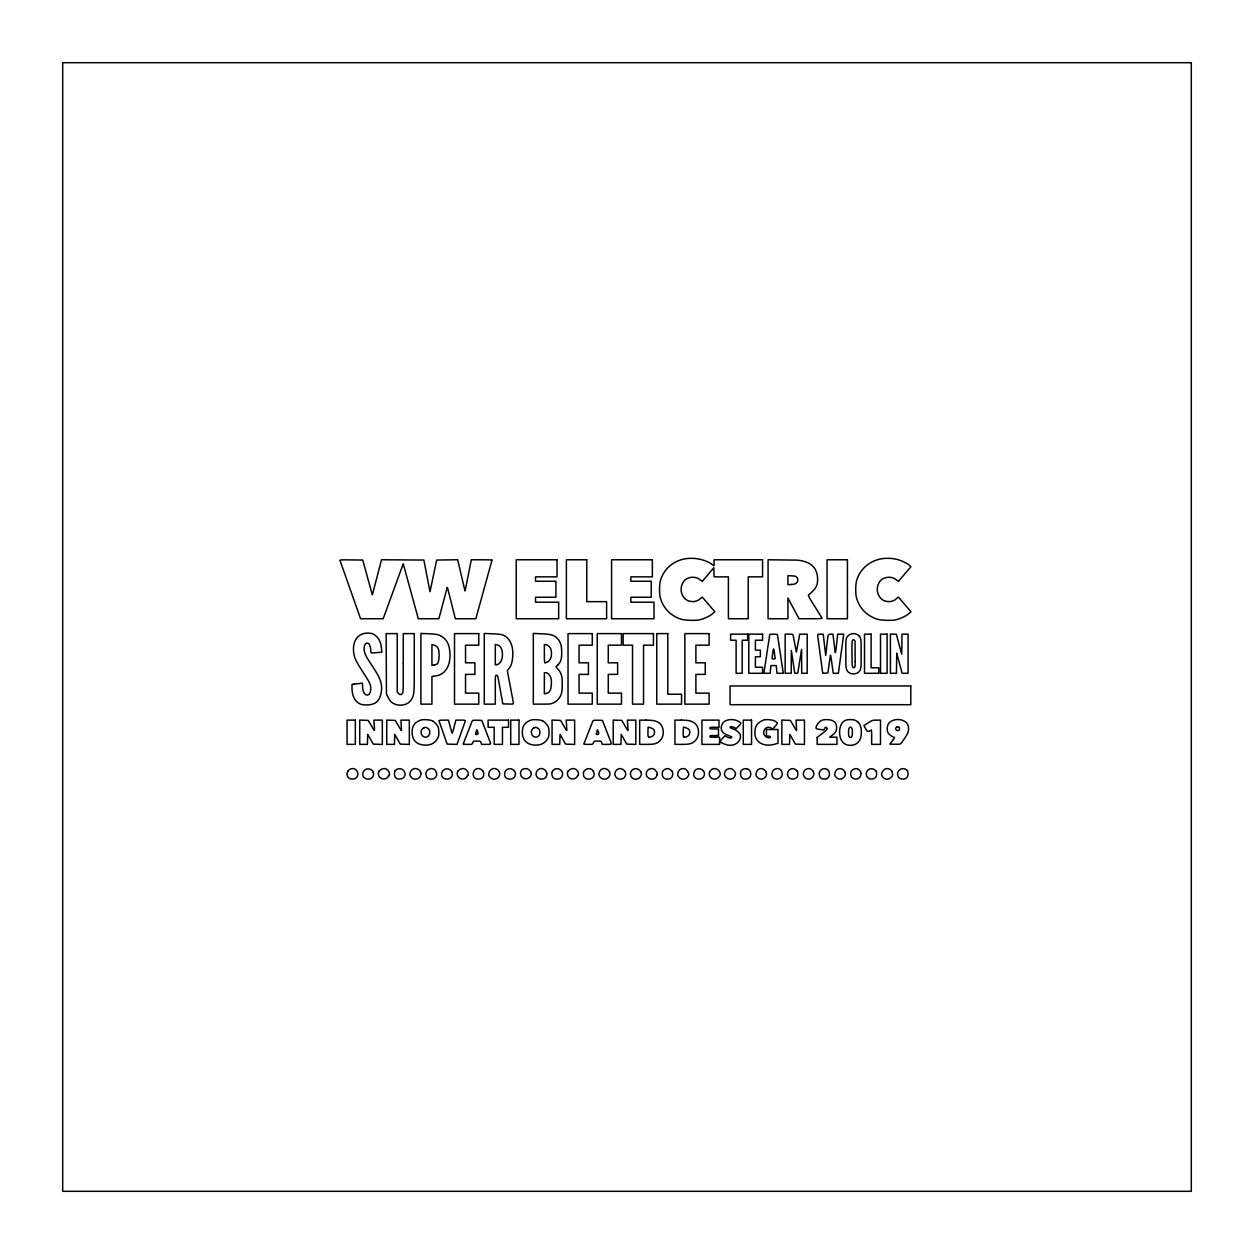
<?xml version="1.0" encoding="UTF-8"?>
<svg xmlns="http://www.w3.org/2000/svg" width="1254" height="1254" viewBox="0 0 1254 1254"><rect width="100%" height="100%" fill="white"/><g stroke="black" fill="none" stroke-linecap="round" stroke-linejoin="round"><path stroke-width="1.5" d="M731.709 737.195L731.505 737.665A1.991 1.991 0 0 1 730.392 737.995A4.953 4.953 0 0 1 728.982 737.76A10.878 10.878 0 0 1 727.367 737.086L724.906 735.816L722.508 738.355A31.836 31.836 0 0 0 721.599 739.39A21.365 21.365 0 0 0 720.235 741.161L720.595 742.274A45.019 45.019 0 0 0 723.213 743.528A31.742 31.742 0 0 0 726.082 744.625A13.59 13.59 0 0 0 728.511 745.189A12.117 12.117 0 0 0 733.276 744.892A10.612 10.612 0 0 0 737.368 742.744A8.872 8.872 0 0 0 739.876 739.28A7.195 7.195 0 0 0 740.283 735.267A4.42 4.42 0 0 0 739.515 733.48A10.878 10.878 0 0 0 737.854 731.678A13.543 13.543 0 0 0 735.612 730.079A14.734 14.734 0 0 0 733.041 728.935A15.001 15.001 0 0 1 732.007 728.543A9.593 9.593 0 0 1 730.408 727.696L730.173 727.398M491.976 560.256L475.83 618.739L455.327 618.739L447.615 588.016A2.555 2.555 0 0 0 447.412 587.483M475.595 733.998L475.674 733.574A10.831 10.831 0 0 0 475.893 732.947L476.144 732.085A26.71 26.71 0 0 0 476.379 731.239L476.755 729.781L477.461 731.427A21.146 21.146 0 0 1 478.056 733.026L477.743 734.295A2.916 2.916 0 0 1 476.771 734.452A6.035 6.035 0 0 1 476.081 734.421L475.721 734.264M596.277 733.998L596.355 733.574A10.831 10.831 0 0 0 596.575 732.947L596.841 732.085A26.71 26.71 0 0 0 597.061 731.239L597.437 729.781L598.142 731.427A21.146 21.146 0 0 1 598.754 733.026L598.424 734.295A2.916 2.916 0 0 1 597.453 734.452A6.035 6.035 0 0 1 596.763 734.421L596.402 734.264M769.69 634.9L763.89 673.288L770.16 673.288L770.944 665.576L776.226 665.576L777.01 673.288L783.295 673.288L777.48 634.9M797.905 672.552L801.572 649.321L801.698 673.288L807.2 673.288L807.2 634.163L799.723 634.163L796.384 652.08L793.233 635.809A9.139 9.139 0 0 0 793.077 635.135L792.794 634.681A1.599 1.599 0 0 0 792.12 634.352A5.627 5.627 0 0 0 791.039 634.195A58.624 58.624 0 0 0 788.985 634.163L785.161 634.163L785.161 673.288L791.227 673.288L791.337 650.418L794.77 673.288L796.306 673.288A5.815 5.815 0 0 0 796.886 673.257A3.292 3.292 0 0 0 797.387 673.163M465.14 590.712L471.316 559.77L485.611 559.801A145.198 145.198 0 0 1 488.95 559.88L491.834 559.989M447.192 587.499L438.853 618.739L418.319 618.739L403.318 564.081M465.406 720.815L456.989 744.39L447.176 744.108L439.182 721.332A1.693 1.693 0 0 1 439.088 720.815M403.114 564.112L383.175 618.739L360.556 618.724L340.006 560.444M372.438 594.615L381.498 559.754L423.852 560.052L430.012 591.7L436.674 560.052L457.679 559.739L464.952 590.775M452.333 732.947L453.055 730.831A101.104 101.104 0 0 0 453.65 728.731L455.86 720.125L460.751 720.125A93.188 93.188 0 0 1 463.165 720.157A11.333 11.333 0 0 1 464.529 720.282A2.869 2.869 0 0 1 465.265 720.486M702.506 581.135L713.792 567.78L714.122 576.856L728.402 576.856L728.402 618.739L748.23 618.739L748.23 576.856L762.557 576.856L762.557 559.77L714.075 559.77L714.075 565.758L711.316 563.908A25.801 25.801 0 0 0 708.526 562.262A32.902 32.902 0 0 0 705.359 560.883A37.118 37.118 0 0 0 701.879 559.754A46.633 46.633 0 0 0 698.086 558.908A37.808 37.808 0 0 0 685.53 558.751A32.259 32.259 0 0 0 674.182 562.795A29.877 29.877 0 0 0 660.341 581.01A21.005 21.005 0 0 0 659.745 584.63A61.415 61.415 0 0 0 659.729 594.239A19.531 19.531 0 0 0 660.325 597.766A31.146 31.146 0 0 0 663.115 604.726A29.814 29.814 0 0 0 673.163 615.479A32.714 32.714 0 0 0 679.997 618.818A21.114 21.114 0 0 0 684.245 619.821A63.938 63.938 0 0 0 695.876 620.275A23.23 23.23 0 0 0 700.343 619.601A32.134 32.134 0 0 0 703.729 618.551A39.313 39.313 0 0 0 707.146 617.078A36.225 36.225 0 0 0 710.266 615.385A18.355 18.355 0 0 0 712.664 613.614L714.827 611.764L702.538 597.39M871.264 730.157L869.32 731.129A3.746 3.746 0 0 1 868.207 731.474L867.486 731.317A3.511 3.511 0 0 1 866.624 730.361A97.969 97.969 0 0 1 865.056 727.712L863.896 725.643L868.191 722.884A87.874 87.874 0 0 1 870.934 721.207A7.947 7.947 0 0 1 872.455 720.517A6.113 6.113 0 0 1 873.991 720.219A38.216 38.216 0 0 1 876.499 720.125L880.496 720.125L880.496 744.374L871.671 744.374L871.671 737.164A127.845 127.845 0 0 0 871.64 734.421A61.101 61.101 0 0 0 871.561 732.132L871.436 730.251M898.616 581.166L910.843 566.761L909.589 565.444A7.916 7.916 0 0 0 907.771 564.002A53.295 53.295 0 0 0 900.638 560.569A28.356 28.356 0 0 0 897.3 559.488A38.811 38.811 0 0 0 883.945 558.453A33.278 33.278 0 0 0 871.608 562.153A30.582 30.582 0 0 0 862.047 570.053A29.312 29.312 0 0 0 856.545 581.01A21.005 21.005 0 0 0 855.933 584.63A61.415 61.415 0 0 0 855.902 594.239A19.531 19.531 0 0 0 856.513 597.766A31.146 31.146 0 0 0 859.288 604.726A29.814 29.814 0 0 0 869.351 615.479A32.714 32.714 0 0 0 876.17 618.818A21.114 21.114 0 0 0 880.433 619.821A63.938 63.938 0 0 0 892.064 620.275A23.23 23.23 0 0 0 896.532 619.601A32.134 32.134 0 0 0 899.902 618.551A39.313 39.313 0 0 0 903.335 617.078A36.225 36.225 0 0 0 906.438 615.385A18.355 18.355 0 0 0 908.852 613.614L911 611.764L898.648 597.359M544.91 662.817L545.239 662.77A18.465 18.465 0 0 0 547.402 662.018A4.953 4.953 0 0 0 549.566 660.262A10.173 10.173 0 0 0 550.992 657.221A13.339 13.339 0 0 0 551.494 653.428A15.503 15.503 0 0 0 550.929 649.494A5.941 5.941 0 0 0 550.145 647.769A9.013 9.013 0 0 0 548.766 646.171A8.135 8.135 0 0 0 547.167 645.011A3.104 3.104 0 0 0 545.678 644.634L544.346 644.634L544.377 657.66A62.418 62.418 0 0 0 544.487 660.482A78.438 78.438 0 0 0 544.644 662.582M714.623 737.211L719.577 737.211L719.577 744.374L701.942 744.374L701.942 720.125L719.028 720.125L719.028 727.289L714.341 727.289A96.025 96.025 0 0 0 711.88 727.32A8.762 8.762 0 0 0 710.579 727.461A2.053 2.053 0 0 0 709.905 727.712L709.889 728.527A1.865 1.865 0 0 0 710.532 728.778A7.837 7.837 0 0 0 711.755 728.919A82.576 82.576 0 0 0 714.075 728.95L718.479 728.95L718.479 735.565L714.075 735.565A82.576 82.576 0 0 0 711.755 735.596A7.837 7.837 0 0 0 710.532 735.722A1.865 1.865 0 0 0 709.889 735.973L709.905 736.803A2.257 2.257 0 0 0 710.626 737.054A9.718 9.718 0 0 0 711.99 737.18A110.54 110.54 0 0 0 714.623 737.211M684.167 737.211L683.383 736.411A6.787 6.787 0 0 1 683.242 735.173L683.211 732.258A60.835 60.835 0 0 1 683.242 730.361A39.736 39.736 0 0 1 683.461 727.445M648.898 737.211L648.114 736.411A6.787 6.787 0 0 1 647.973 735.173L647.942 732.258A60.835 60.835 0 0 1 647.973 730.361A39.736 39.736 0 0 1 648.193 727.445M796.274 730.424L790.365 720.407L781.853 720.078L781.853 744.374L789.518 744.374L789.848 734.358L795.397 744.108L804.441 744.421L804.441 720.125L796.039 720.125L796.651 730.189M627.705 730.439L621.733 720.407L613.222 720.078L613.222 744.374L620.902 744.374L621.216 734.358L626.765 744.108L635.809 744.421L635.809 720.125L627.408 720.125L628.019 730.189M566.479 730.424L560.569 720.407L552.058 720.078L552.058 744.374L559.723 744.374L560.052 734.358L565.585 744.108L574.645 744.421L574.645 720.125L566.244 720.125L566.855 730.189M401.217 730.439L395.245 720.407L386.734 720.078L386.734 744.374L394.399 744.374L394.728 734.358L400.277 744.108L409.321 744.421L409.321 720.125L400.919 720.125L401.531 730.189M374.162 730.424L368.237 720.407L359.726 720.078L359.726 744.374L367.406 744.374L367.72 734.358L373.269 744.108L382.329 744.421L382.329 720.125L373.911 720.125L374.538 730.189M372.25 594.568L362.751 560.052L345.32 559.848A60.553 60.553 0 0 0 342.138 559.911A27.839 27.839 0 0 0 340.242 560.083M822.608 672.552L817.718 635.856A5.925 5.925 0 0 1 817.671 635.135L818.204 634.352A2.712 2.712 0 0 1 818.956 634.195A29.155 29.155 0 0 1 820.429 634.163L821.135 634.163A33.09 33.09 0 0 1 822.389 634.211L823.251 634.383L825.712 655.387L827.781 637.393A11.552 11.552 0 0 1 828.22 635.323L829.019 634.461A4.436 4.436 0 0 1 830.618 634.163L832.954 634.163L835.101 651.814A3.793 3.793 0 0 0 835.289 652.535M702.162 581.151A10.769 10.769 0 0 1 700.72 580.288A17.869 17.869 0 0 1 699.889 579.661A10.314 10.314 0 0 0 696.832 577.953A12.289 12.289 0 0 0 693.227 577.279A12.838 12.838 0 0 0 689.512 577.686A12.415 12.415 0 0 0 686.11 579.129A7.712 7.712 0 0 0 684.323 580.68A12.54 12.54 0 0 0 682.803 582.875A14.107 14.107 0 0 0 681.157 588.314A12.728 12.728 0 0 0 681.471 592.452A13.167 13.167 0 0 0 683.085 596.324A12.164 12.164 0 0 0 685.766 599.349A9.28 9.28 0 0 0 689.12 601.074A14.233 14.233 0 0 0 692.271 601.575A11.255 11.255 0 0 0 695.265 601.309A10.581 10.581 0 0 0 697.992 600.274A11.192 11.192 0 0 0 700.39 598.534A8.606 8.606 0 0 1 700.986 598.001A5.079 5.079 0 0 1 702.083 597.327M898.334 581.151A10.8 10.8 0 0 1 896.908 580.288A17.917 17.917 0 0 1 896.061 579.661A10.314 10.314 0 0 0 893.005 577.953A12.289 12.289 0 0 0 889.415 577.279A12.838 12.838 0 0 0 885.7 577.686A12.415 12.415 0 0 0 882.299 579.129A7.712 7.712 0 0 0 880.496 580.68A12.54 12.54 0 0 0 878.976 582.875A14.107 14.107 0 0 0 877.345 588.314A12.728 12.728 0 0 0 877.643 592.452A13.167 13.167 0 0 0 879.273 596.324A12.164 12.164 0 0 0 881.954 599.349A9.28 9.28 0 0 0 885.308 601.074A14.233 14.233 0 0 0 888.443 601.575A11.255 11.255 0 0 0 891.437 601.309A10.581 10.581 0 0 0 894.18 600.274A11.192 11.192 0 0 0 896.563 598.534A8.606 8.606 0 0 1 897.174 598.001A5.079 5.079 0 0 1 898.272 597.327M821.934 618.05A3.057 3.057 0 0 0 821.683 617.548L810.68 599.914A42.417 42.417 0 0 1 809.065 597.061A8.935 8.935 0 0 1 808.422 595.478L808.705 594.757A3.574 3.574 0 0 0 809.253 594.38A61.712 61.712 0 0 0 812.811 591.089A21.24 21.24 0 0 0 815.272 588.173A12.336 12.336 0 0 0 816.793 585.195A13.48 13.48 0 0 0 817.514 581.825A28.983 28.983 0 0 0 817.545 577.624A20.785 20.785 0 0 0 816.009 571.009A14.844 14.844 0 0 0 812.482 565.899A17.337 17.337 0 0 0 806.886 562.356A33.795 33.795 0 0 0 799.268 560.366A27.807 27.807 0 0 0 796.823 560.13L768.075 559.77L768.075 618.739L787.92 618.739L787.935 598.064L799.017 618.739L816.495 618.708A63.515 63.515 0 0 0 819.74 618.598A31.946 31.946 0 0 0 821.715 618.41M513.482 703.478A2.837 2.837 0 0 0 513.435 702.93L507.306 670.624L509.046 668.445A12.822 12.822 0 0 0 510.503 666.188A16.49 16.49 0 0 0 511.554 663.523A23.215 23.215 0 0 0 512.29 660.262A53.17 53.17 0 0 0 512.745 656.155A34.751 34.751 0 0 0 512.447 648.553A21.381 21.381 0 0 0 510.409 642.126A16.083 16.083 0 0 0 506.82 637.408A12.477 12.477 0 0 0 501.976 634.696A7.305 7.305 0 0 0 500.769 634.446A115.18 115.18 0 0 0 492.117 633.787L484.279 633.458L484.279 704.152L495.299 704.152L495.314 680.138A45.818 45.818 0 0 1 495.44 676.925A6.395 6.395 0 0 1 495.738 675.404L497.227 675.373A3.684 3.684 0 0 1 497.807 676.611A39.909 39.909 0 0 1 498.434 679.48L502.791 703.87L508.136 704.027A111.214 111.214 0 0 0 510.786 704.074A14.28 14.28 0 0 0 512.337 704.011A4.75 4.75 0 0 0 513.231 703.823M859.476 636.358A6.756 6.756 0 0 0 856.435 634.211A11.976 11.976 0 0 0 854.366 633.678A5.565 5.565 0 0 0 853.488 633.615A7.461 7.461 0 0 0 851.482 633.897A8.261 8.261 0 0 0 847.923 635.935A6.16 6.16 0 0 0 846.795 637.455A5.659 5.659 0 0 0 846.231 639.07A19.672 19.672 0 0 0 845.948 641.405A70.788 70.788 0 0 0 845.807 645.308L845.87 663.977A26.977 26.977 0 0 0 846.309 668.398A6.474 6.474 0 0 0 851.215 673.602A10.189 10.189 0 0 0 855.855 673.523A6.819 6.819 0 0 0 857.799 672.724A6.004 6.004 0 0 0 859.68 670.89A6.74 6.74 0 0 0 860.683 668.382A27.87 27.87 0 0 0 861.122 663.962L861.106 643.145A23.81 23.81 0 0 0 860.62 638.803A5.784 5.784 0 0 0 859.476 636.358M769.862 634.414A21.318 21.318 0 0 1 772.103 634.195A36.821 36.821 0 0 1 775.066 634.195A21.318 21.318 0 0 1 777.308 634.414M835.462 652.519A79.143 79.143 0 0 0 836.246 647.503L837.672 634.163L843.723 634.163L838.393 673.288L833.252 673.288L831.433 660.215A90.116 90.116 0 0 0 830.571 655.372M830.414 655.387A17.133 17.133 0 0 0 830.289 656.14L827.844 673.022L825.242 673.179A15.675 15.675 0 0 1 824.239 673.21A7.195 7.195 0 0 1 822.765 673.069M730.439 726.897A3.025 3.025 0 0 1 731.537 726.771A6.787 6.787 0 0 1 734.515 727.696L736.129 728.637L738.669 726.097A23.356 23.356 0 0 0 739.703 725A8.747 8.747 0 0 0 740.424 724.06A5.047 5.047 0 0 0 740.832 723.323L740.487 722.555A19.798 19.798 0 0 0 737.556 720.909A14.013 14.013 0 0 0 734.045 719.812A15.456 15.456 0 0 0 730.283 719.624A14.123 14.123 0 0 0 726.756 720.329A9.091 9.091 0 0 0 723.934 721.896A4.812 4.812 0 0 0 722.962 722.978A11.819 11.819 0 0 0 721.442 726.317A5.706 5.706 0 0 0 721.238 727.853A7.399 7.399 0 0 0 721.661 730.33A5.627 5.627 0 0 0 722.9 732.336A8.778 8.778 0 0 0 725.141 734.029A30.096 30.096 0 0 0 728.652 735.596A25.848 25.848 0 0 1 729.828 736.067A15.314 15.314 0 0 1 731.568 736.976M893.381 739.562A30.974 30.974 0 0 1 892.44 740.832L889.854 744.108L894.917 744.265A53.436 53.436 0 0 0 898.71 744.249A3.386 3.386 0 0 0 900.403 743.716A5.204 5.204 0 0 0 901.845 742.337A194.966 194.966 0 0 0 904.949 737.822A55.866 55.866 0 0 0 907.003 734.483A13.512 13.512 0 0 0 908.1 732.007A8.935 8.935 0 0 0 908.523 729.734A13.512 13.512 0 0 0 908.429 727.163A9.389 9.389 0 0 0 907.927 725.141A6.599 6.599 0 0 0 907.003 723.464A7.273 7.273 0 0 0 905.592 722.053A13.23 13.23 0 0 0 903.632 720.815A11.49 11.49 0 0 0 899.729 719.639A14.97 14.97 0 0 0 895.387 719.765A13.7 13.7 0 0 0 891.437 721.113A7.665 7.665 0 0 0 888.741 723.464A7.273 7.273 0 0 0 887.722 725.517A11.443 11.443 0 0 0 887.33 730.643A7.038 7.038 0 0 0 888.036 732.806A4.922 4.922 0 0 0 888.976 734.076A12.979 12.979 0 0 0 890.512 735.361A14.86 14.86 0 0 0 894.431 737.368M894.541 737.603A13.151 13.151 0 0 1 893.381 739.562M452.145 732.916A14.813 14.813 0 0 1 451.377 730.863A37.698 37.698 0 0 1 450.954 729.358L448.415 720.125L443.744 720.125A71.086 71.086 0 0 0 441.533 720.172A11.991 11.991 0 0 0 440.154 720.282A4.546 4.546 0 0 0 439.323 720.501M463.478 744.108A31.35 31.35 0 0 0 464.638 744.249A23.199 23.199 0 0 0 466.065 744.343A45.536 45.536 0 0 0 467.773 744.374A139.304 139.304 0 0 0 470.689 744.343A3.527 3.527 0 0 0 471.723 744.171L472.303 743.716A4.844 4.844 0 0 0 472.789 742.729A5.455 5.455 0 0 1 473.228 741.757L473.761 741.302A2.633 2.633 0 0 1 474.655 741.114A69.331 69.331 0 0 1 479.169 741.114A2.633 2.633 0 0 1 480.063 741.302L480.596 741.757A5.455 5.455 0 0 1 481.05 742.729L481.63 744.374L489.044 744.359A5.596 5.596 0 0 0 490.142 744.218L490.659 743.465A13.966 13.966 0 0 0 490.408 742.713L481.755 720.407L477.272 720.251A40.912 40.912 0 0 0 475.532 720.219A26.068 26.068 0 0 0 472.789 720.392L472.476 720.58A7.618 7.618 0 0 0 471.88 721.802L463.463 743.261A1.834 1.834 0 0 0 463.337 743.935M584.176 744.108A31.35 31.35 0 0 0 585.32 744.249A23.199 23.199 0 0 0 586.747 744.343A45.536 45.536 0 0 0 588.455 744.374A139.304 139.304 0 0 0 591.386 744.343A3.527 3.527 0 0 0 592.405 744.171L592.985 743.716A4.844 4.844 0 0 0 593.471 742.729A5.455 5.455 0 0 1 593.926 741.757L594.443 741.302A2.633 2.633 0 0 1 595.337 741.114A69.331 69.331 0 0 1 599.867 741.114A2.633 2.633 0 0 1 600.76 741.302L601.277 741.757A5.455 5.455 0 0 1 601.732 742.729L602.312 744.374L609.726 744.359A5.596 5.596 0 0 0 610.839 744.218L611.341 743.465A13.966 13.966 0 0 0 611.09 742.713L602.437 720.407L597.954 720.251A40.912 40.912 0 0 0 596.214 720.219A26.068 26.068 0 0 0 593.471 720.392L593.173 720.58A7.618 7.618 0 0 0 592.562 721.802L584.145 743.261A1.834 1.834 0 0 0 584.019 743.935M347.891 771.194A4.938 4.938 0 0 0 347.076 773.953A6.521 6.521 0 0 0 347.468 776.132A4.091 4.091 0 0 0 348.565 777.762A4.514 4.514 0 0 0 350.336 778.765A8.621 8.621 0 0 0 352.735 779.095A5.392 5.392 0 0 0 355.807 778.123A5 5 0 0 0 357.578 772.386A6.145 6.145 0 0 0 355.666 769.595A4.593 4.593 0 0 0 353.048 768.592A5.784 5.784 0 0 0 347.891 771.21M389.132 775.599A4.358 4.358 0 0 0 389.43 773.514A4.797 4.797 0 0 0 388.724 771.445A7.54 7.54 0 0 0 387.078 769.595A4.546 4.546 0 0 0 384.492 768.592A5.878 5.878 0 0 0 379.304 771.163M388.756 775.474A5.361 5.361 0 0 1 381.482 778.53A5.361 5.361 0 0 1 379.053 771.022M395.073 770.724A5.674 5.674 0 0 1 404.917 772.762A4.718 4.718 0 0 1 402.785 778.185A6.489 6.489 0 0 1 397.408 778.75A4.217 4.217 0 0 1 394.806 776.116A6.364 6.364 0 0 1 394.461 774.031A9.107 9.107 0 0 1 394.885 771.273A1.615 1.615 0 0 1 395.151 770.787M467.93 775.599A4.358 4.358 0 0 0 468.228 773.514A4.797 4.797 0 0 0 467.523 771.445A7.54 7.54 0 0 0 465.877 769.595A4.546 4.546 0 0 0 463.29 768.592A5.878 5.878 0 0 0 458.118 771.163M467.57 775.474A5.361 5.361 0 0 1 460.296 778.53A5.361 5.361 0 0 1 457.867 771.022M551.979 772.401A5.282 5.282 0 0 1 560.883 770.269A8.935 8.935 0 0 1 561.698 771.132A3.746 3.746 0 0 1 562.435 772.856A7.148 7.148 0 0 1 562.513 773.953A6.458 6.458 0 0 1 562.121 776.116A4.342 4.342 0 0 1 559.3 778.734A7.696 7.696 0 0 1 555.365 778.922A3.887 3.887 0 0 1 553.077 777.449A6.474 6.474 0 0 1 552.309 776.085A5.627 5.627 0 0 1 552.073 772.417M578.141 775.599A4.358 4.358 0 0 0 578.455 773.514A4.797 4.797 0 0 0 577.733 771.445A7.54 7.54 0 0 0 576.103 769.595A4.546 4.546 0 0 0 573.501 768.592A5.878 5.878 0 0 0 568.328 771.163M577.78 775.474A5.361 5.361 0 0 1 570.507 778.53A5.361 5.361 0 0 1 568.078 771.022M657.112 774.643A7.132 7.132 0 0 0 657.206 773.499A2.508 2.508 0 0 0 657.049 772.652A3.354 3.354 0 0 0 656.594 771.806A16.6 16.6 0 0 0 654.635 769.58A3.558 3.558 0 0 0 653.804 769A2.916 2.916 0 0 0 652.911 768.718A8.245 8.245 0 0 0 651.704 768.624A5.329 5.329 0 0 0 646.233 773.859A6.082 6.082 0 0 0 646.374 774.894A3.95 3.95 0 0 0 647.142 776.602A8.621 8.621 0 0 0 647.895 777.48A5.424 5.424 0 0 0 657.206 774.658M709.482 772.103A5.314 5.314 0 0 0 718.432 777.417A6.568 6.568 0 0 0 719.765 775.756A4.075 4.075 0 0 0 719.718 772.088A7.069 7.069 0 0 0 718.432 770.317A6.066 6.066 0 0 0 716.097 768.859A4.906 4.906 0 0 0 711.19 769.893A5.894 5.894 0 0 0 709.67 772.166M735.361 774.643A7.132 7.132 0 0 0 735.455 773.499A2.508 2.508 0 0 0 735.299 772.652A3.354 3.354 0 0 0 734.844 771.806A16.6 16.6 0 0 0 732.885 769.58A3.558 3.558 0 0 0 732.07 769A2.916 2.916 0 0 0 731.176 768.718A8.245 8.245 0 0 0 729.953 768.624A5.329 5.329 0 0 0 724.483 773.859A6.082 6.082 0 0 0 724.624 774.894A3.95 3.95 0 0 0 725.392 776.602A8.621 8.621 0 0 0 726.144 777.48A5.424 5.424 0 0 0 735.455 774.658M746.679 768.765A5.016 5.016 0 0 1 748.497 769.501A4.295 4.295 0 0 1 749.704 770.677A6.129 6.129 0 0 1 750.754 774.173A4.467 4.467 0 0 1 750.425 775.85A6.395 6.395 0 0 1 749.594 777.276A4.452 4.452 0 0 1 747.118 778.891A6.991 6.991 0 0 1 745.44 779.095A5.753 5.753 0 0 1 743.434 778.734A4.295 4.295 0 0 1 740.879 776.085A6.239 6.239 0 0 1 740.534 774.031M740.55 774.031A9.107 9.107 0 0 1 740.957 771.273A1.615 1.615 0 0 1 741.224 770.787A5.329 5.329 0 0 1 742.729 769.47A5.706 5.706 0 0 1 746.679 768.765M812.968 771.116A8.621 8.621 0 0 0 811.338 769.47A3.95 3.95 0 0 0 809.614 768.718A6.082 6.082 0 0 0 808.579 768.624A4.922 4.922 0 0 0 806.62 769.031A5.518 5.518 0 0 0 803.751 771.9A4.922 4.922 0 0 0 803.751 775.818A5.518 5.518 0 0 0 806.62 778.687A4.922 4.922 0 0 0 810.539 778.687A5.518 5.518 0 0 0 813.407 775.818A4.922 4.922 0 0 0 813.815 773.859A6.082 6.082 0 0 0 813.721 772.825A3.95 3.95 0 0 0 812.968 771.116M827.326 769.517A3.966 3.966 0 0 1 828.502 770.693A5.815 5.815 0 0 1 829.223 772.386A6.286 6.286 0 0 1 829.411 774.298A5.502 5.502 0 0 1 828.988 776.101A6.411 6.411 0 0 1 828.22 777.449A3.887 3.887 0 0 1 825.931 778.906A7.649 7.649 0 0 1 822.64 778.922A3.887 3.887 0 0 1 820.351 777.464A6.38 6.38 0 0 1 819.583 776.101A5.329 5.329 0 0 1 827.358 769.454M860.855 772.997A5.878 5.878 0 0 0 858.802 769.595A4.107 4.107 0 0 0 857.375 768.859A4.718 4.718 0 0 0 855.714 768.671A5.298 5.298 0 0 0 853.99 769.094A6.27 6.27 0 0 0 852.438 770.05A9.28 9.28 0 0 0 851.56 770.896A2.9 2.9 0 0 0 850.823 772.527A10.22 10.22 0 0 0 850.902 775.427A3.997 3.997 0 0 0 851.341 776.665A3.496 3.496 0 0 0 852.109 777.637A6.552 6.552 0 0 0 853.316 778.452A5.471 5.471 0 0 0 857.156 778.953A5.032 5.032 0 0 0 860.808 772.997M773.765 649.18A16.913 16.913 0 0 1 774.204 651.171A29.814 29.814 0 0 1 774.376 652.488L774.925 656.641A17.885 17.885 0 0 0 775.082 657.441A7.806 7.806 0 0 1 775.207 658.334L774.8 658.899A13.277 13.277 0 0 1 772.589 658.93L772.009 658.413A3.605 3.605 0 0 1 772.103 657.723A8.856 8.856 0 0 0 772.245 657.018L772.777 652.77A34.642 34.642 0 0 1 772.966 651.343A20.236 20.236 0 0 1 773.404 649.18M897.472 726.787A1.881 1.881 0 0 0 896.861 726.928L896.328 727.273A1.881 1.881 0 0 0 896.986 730.439A2.508 2.508 0 0 0 898.162 730.518A3.182 3.182 0 0 0 898.836 730.345L899.447 729.53A6.301 6.301 0 0 0 899.447 727.79L898.804 727.006A4.467 4.467 0 0 0 898.021 726.85A3.574 3.574 0 0 0 897.331 726.834M648.961 737.211A6.348 6.348 0 0 0 651.814 736.537A5.157 5.157 0 0 0 653.867 734.672A4.546 4.546 0 0 0 653.695 729.656A2.665 2.665 0 0 0 652.895 728.887A13.637 13.637 0 0 0 649.713 727.492A4.969 4.969 0 0 0 648.349 727.304M684.229 737.211A6.348 6.348 0 0 0 687.082 736.537A5.157 5.157 0 0 0 689.136 734.672A4.546 4.546 0 0 0 688.963 729.656A2.665 2.665 0 0 0 688.164 728.887A13.637 13.637 0 0 0 684.982 727.492A4.969 4.969 0 0 0 683.618 727.304M403.271 663.1L403.239 682.145A196.141 196.141 0 0 1 403.114 688.759A43.2 43.2 0 0 1 402.847 692.271A2.398 2.398 0 0 1 402.158 693.681A7.242 7.242 0 0 1 401.186 694.497L399.76 694.481A11.944 11.944 0 0 1 398.553 693.431L397.204 692.083L397.204 633.615L386.138 633.615L386.451 693.979L388.238 697.616A19.609 19.609 0 0 0 389.869 700.343A10.612 10.612 0 0 0 391.734 702.334A10.063 10.063 0 0 0 393.975 703.745A16.271 16.271 0 0 0 396.813 704.748A14.923 14.923 0 0 0 400.872 705.171A14.452 14.452 0 0 0 404.854 704.482A13.402 13.402 0 0 0 408.349 702.773A10.894 10.894 0 0 0 410.998 700.187A14.029 14.029 0 0 0 412.927 696.456A19.186 19.186 0 0 0 413.851 691.989A93.752 93.752 0 0 0 414.228 684.292L414.29 633.615L403.271 633.615L403.271 663.1M855.165 661.438L855.15 665.341A3.543 3.543 0 0 1 854.601 667.222A1.975 1.975 0 0 1 854.287 667.598L853.786 667.755A3.48 3.48 0 0 1 853.096 667.442L852.532 666.658A12.336 12.336 0 0 1 852.25 664.871A50.254 50.254 0 0 1 852.077 661.595L851.936 648.067A106.653 106.653 0 0 1 852.14 641.202L852.454 640.433A4.217 4.217 0 0 1 852.986 639.885L853.896 639.853A4.201 4.201 0 0 1 854.476 640.339A1.975 1.975 0 0 1 855.056 641.719L855.165 661.438M817.169 737.493L817.122 744.374L836.967 744.374L836.967 737.211L829.693 737.211L832.484 735.016A30.206 30.206 0 0 0 834.647 733.135A6.38 6.38 0 0 0 835.807 731.615A5.204 5.204 0 0 0 836.387 729.938A15.941 15.941 0 0 0 836.606 727.571A9.922 9.922 0 0 0 836.34 725.157A6.176 6.176 0 0 0 834.051 721.614A8.935 8.935 0 0 0 831.998 720.47A9.969 9.969 0 0 0 829.693 719.859A22.447 22.447 0 0 0 823.878 719.78A7.179 7.179 0 0 0 821.809 720.36A8.214 8.214 0 0 0 819.724 721.693A13.465 13.465 0 0 0 817.827 723.762A12.54 12.54 0 0 0 816.464 726.066A4.985 4.985 0 0 0 816.025 728.119L816.182 728.464A2.147 2.147 0 0 0 816.699 728.778A4.577 4.577 0 0 0 817.514 729.029A14.17 14.17 0 0 0 818.643 729.232L821.966 729.718A29.673 29.673 0 0 1 822.702 729.844A4.859 4.859 0 0 0 823.47 729.922L824.254 729.42A4.593 4.593 0 0 0 824.505 728.699A3.417 3.417 0 0 1 824.74 728.041L825.555 727.367A2.837 2.837 0 0 1 826.229 727.289L827.326 728.778A8.229 8.229 0 0 1 825.79 730.596A82.592 82.592 0 0 1 822.373 733.402L817.169 737.493M896.751 653.35L896.453 673.288L890.418 673.288L890.418 634.163L896.312 634.163L901.704 654.102L902.018 634.163L908.053 634.163L908.053 673.288L902.143 673.288L896.751 653.35M770.285 736.944L769.862 737.618A2.727 2.727 0 0 1 768.451 737.775A5.753 5.753 0 0 1 765.285 736.145A6.192 6.192 0 0 1 764.094 734.483A4.483 4.483 0 0 1 763.999 730.8A6.944 6.944 0 0 1 765.097 728.997A5.22 5.22 0 0 1 766.46 727.837A4.185 4.185 0 0 1 769.721 727.445A5.486 5.486 0 0 1 771.351 728.213A4.342 4.342 0 0 0 772.213 728.684L772.809 728.668A2.257 2.257 0 0 0 773.483 728.166A86.824 86.824 0 0 0 775.05 726.427A36.319 36.319 0 0 0 775.96 725.345A24.782 24.782 0 0 0 777.323 723.48L777.37 722.9A8.449 8.449 0 0 0 776.007 721.787A14.28 14.28 0 0 0 775.129 721.238A10.518 10.518 0 0 0 772.401 720.188A14.609 14.609 0 0 0 770.74 719.89A34.015 34.015 0 0 0 768.655 719.702A49.721 49.721 0 0 0 766.194 719.624A7.885 7.885 0 0 0 764.674 719.765A6.489 6.489 0 0 0 763.31 720.188A26.35 26.35 0 0 0 761.476 721.066A17.023 17.023 0 0 0 758.623 722.947A9.452 9.452 0 0 0 755.472 727.806A16.286 16.286 0 0 0 754.939 731.129A25.535 25.535 0 0 0 754.955 734.217A11.631 11.631 0 0 0 755.394 736.725A9.687 9.687 0 0 0 756.319 738.872A13.057 13.057 0 0 0 757.808 740.942A10.628 10.628 0 0 0 760.927 743.371A15.173 15.173 0 0 0 765.034 744.798A18.481 18.481 0 0 0 769.799 745.064A24.249 24.249 0 0 0 774.831 744.171L777.997 743.246L777.997 729.499L766.429 729.499L766.429 736.114L768.357 736.114A8.684 8.684 0 0 1 769.235 736.161A2.006 2.006 0 0 1 769.815 736.302L770.285 736.944M851.294 737.383L849.632 737.399A3.041 3.041 0 0 1 849.021 736.364A7.352 7.352 0 0 1 848.644 734.64A26.256 26.256 0 0 1 848.582 730.565A8.809 8.809 0 0 1 848.754 729.326A5.079 5.079 0 0 1 849.036 728.417A2.289 2.289 0 0 1 849.444 727.743A8.386 8.386 0 0 1 850.024 727.179L850.745 727.132A8.402 8.402 0 0 1 851.372 727.649A2.304 2.304 0 0 1 851.874 728.292A3.417 3.417 0 0 1 852.171 729.123A7.022 7.022 0 0 1 852.344 730.298A33.811 33.811 0 0 1 852.391 732.101A27.682 27.682 0 0 1 852.281 734.593A7.524 7.524 0 0 1 851.905 736.349A3.057 3.057 0 0 1 851.294 737.383M557.591 665.278L555.961 666.83L558.108 669.275A17.603 17.603 0 0 1 560.162 672.144A12.853 12.853 0 0 1 561.4 675.138A19.484 19.484 0 0 1 562.058 678.9A75.162 75.162 0 0 1 562.247 684.308A124.914 124.914 0 0 1 562.2 687.85A33.168 33.168 0 0 1 562.027 690.374A19.484 19.484 0 0 1 561.714 692.365A14.656 14.656 0 0 1 559.958 696.863A15.785 15.785 0 0 1 555.945 701.347A13.841 13.841 0 0 1 551.572 703.572A10.377 10.377 0 0 1 549.738 703.933A26.695 26.695 0 0 1 547.167 704.105L533.311 704.152L533.311 633.442L541.164 633.772A125.619 125.619 0 0 1 544.769 633.975A62.418 62.418 0 0 1 547.779 634.258A42.887 42.887 0 0 1 550.224 634.618A12.948 12.948 0 0 1 554.817 636.389A13.982 13.982 0 0 1 560.632 643.898A17.493 17.493 0 0 1 561.134 645.732A21.726 21.726 0 0 1 561.463 647.691A30.315 30.315 0 0 1 561.635 650.011A72.168 72.168 0 0 1 561.698 652.895A44.94 44.94 0 0 1 561.494 657.221A14.437 14.437 0 0 1 560.82 660.372A10.424 10.424 0 0 1 559.566 662.927A14.421 14.421 0 0 1 557.591 665.278M433.163 676.361L431.925 676.611L431.925 704.152L420.905 704.152L420.905 633.458L428.476 633.74A108.487 108.487 0 0 1 431.752 633.928A65.929 65.929 0 0 1 434.636 634.179A50.003 50.003 0 0 1 436.988 634.508A8.261 8.261 0 0 1 438.414 634.869A17.384 17.384 0 0 1 443.148 637.424A14.687 14.687 0 0 1 446.643 641.202A17.948 17.948 0 0 1 448.885 646.343A34.689 34.689 0 0 1 449.935 652.895A35.739 35.739 0 0 1 449.449 661.422A21.302 21.302 0 0 1 446.879 668.429A16.004 16.004 0 0 1 442.443 673.32A13.747 13.747 0 0 1 436.58 675.749L433.163 676.361M546.07 693.478L544.346 693.823L544.346 672.74L545.756 672.74A2.869 2.869 0 0 1 547.261 673.163A7.383 7.383 0 0 1 548.797 674.417A9.217 9.217 0 0 1 550.976 678.304A11.803 11.803 0 0 1 551.368 680.969A35.833 35.833 0 0 1 550.929 688.023A7.336 7.336 0 0 1 550.208 690.217A11.647 11.647 0 0 1 549.377 691.581A4.295 4.295 0 0 1 548.531 692.474A3.95 3.95 0 0 1 547.496 693.07A8.825 8.825 0 0 1 546.07 693.478M434.119 665.028L431.925 665.419L431.925 644.619L433.429 644.964A8.543 8.543 0 0 1 436.094 646.076A5.22 5.22 0 0 1 437.834 647.91A7.994 7.994 0 0 1 438.79 650.748A30.206 30.206 0 0 1 439.088 654.949A44.015 44.015 0 0 1 438.963 658.225A19.218 19.218 0 0 1 438.571 660.842A11.835 11.835 0 0 1 437.975 662.802A2.9 2.9 0 0 1 437.129 663.946A2.085 2.085 0 0 1 436.674 664.228A10.91 10.91 0 0 1 434.119 665.028M496.897 664.604L495.299 664.839L495.299 644.493L497.086 644.838A4.938 4.938 0 0 1 499.28 645.873A7.132 7.132 0 0 1 501.004 647.942A10.314 10.314 0 0 1 502.086 650.904A18.371 18.371 0 0 1 502.07 658.303A11.27 11.27 0 0 1 500.895 661.422A7.759 7.759 0 0 1 499.108 663.601A4.436 4.436 0 0 1 496.897 664.604M354.083 684.12L352.013 684.402L352.013 688.164A26.24 26.24 0 0 0 352.311 692.13A21.898 21.898 0 0 0 353.22 695.829A18.324 18.324 0 0 0 354.631 698.995A10.675 10.675 0 0 0 356.481 701.394A15.111 15.111 0 0 0 358.66 703.149A9.311 9.311 0 0 0 360.886 704.231A11.976 11.976 0 0 0 363.55 704.779A36.162 36.162 0 0 0 367.171 704.936A19.688 19.688 0 0 0 372.955 704.011A10.455 10.455 0 0 0 377.188 701.425A11.944 11.944 0 0 0 379.993 697.005A28.842 28.842 0 0 0 381.482 690.593A21.6 21.6 0 0 0 381.42 685.233A24.312 24.312 0 0 0 380.056 679.872A41.774 41.774 0 0 0 377.062 673.617A161.766 161.766 0 0 0 371.858 665.31A264.453 264.453 0 0 1 367.814 659.087A39.329 39.329 0 0 1 365.635 655.121A17.101 17.101 0 0 1 364.522 652.096A11.427 11.427 0 0 1 364.146 649.211A16.6 16.6 0 0 1 364.397 646.249A5.314 5.314 0 0 1 365.227 644.211A2.461 2.461 0 0 1 368.143 643.286A1.756 1.756 0 0 1 369.052 644.07A13.026 13.026 0 0 1 369.914 645.951A14.907 14.907 0 0 1 370.541 648.224A11.662 11.662 0 0 1 370.745 650.434A32.463 32.463 0 0 0 370.792 652.002L371.435 652.832A9.515 9.515 0 0 0 372.548 652.895A19.406 19.406 0 0 0 373.473 652.879L381.89 652.174L381.545 648.82A40.802 40.802 0 0 0 380.934 644.901A19.108 19.108 0 0 0 379.993 641.75A14.829 14.829 0 0 0 376.843 636.86A18.214 18.214 0 0 0 375.636 635.715A13.371 13.371 0 0 0 374.413 634.79A10.8 10.8 0 0 0 373.222 634.101A5.894 5.894 0 0 0 372.125 633.678A16.333 16.333 0 0 0 364.365 633.442A14.813 14.813 0 0 0 360.838 634.696A11.427 11.427 0 0 0 357.986 636.718A13.731 13.731 0 0 0 355.979 639.211A14.358 14.358 0 0 0 354.568 642.126A17.384 17.384 0 0 0 353.738 645.559A29.72 29.72 0 0 0 353.471 649.588A24.657 24.657 0 0 0 353.942 654.274A23.544 23.544 0 0 0 355.274 658.726A40.896 40.896 0 0 0 357.86 663.915A184.495 184.495 0 0 0 362.375 671.188L367.03 678.445A45.536 45.536 0 0 1 369.272 682.474A16.177 16.177 0 0 1 370.385 685.374A10.424 10.424 0 0 1 370.745 688.132A17.101 17.101 0 0 1 370.353 691.769A5.439 5.439 0 0 1 369.146 694.183A2.445 2.445 0 0 1 367.359 695.029A3.307 3.307 0 0 1 365.306 694.371A4.075 4.075 0 0 1 364.193 693.117A10.581 10.581 0 0 1 363.331 691.142A14.782 14.782 0 0 1 362.751 688.65A23.34 23.34 0 0 1 362.531 685.781L362.484 683.132L354.083 684.12M791.478 584.474L787.92 584.693L787.92 575.633L791.838 575.852A48.232 48.232 0 0 1 793.97 576.009A6.599 6.599 0 0 1 795.224 576.26A3.025 3.025 0 0 1 796.071 576.683A3.496 3.496 0 0 1 796.792 577.342A4.765 4.765 0 0 1 797.575 578.737A3.684 3.684 0 0 1 797.387 581.668A4.844 4.844 0 0 1 795.569 583.58A4.499 4.499 0 0 1 794.597 584.019A7.414 7.414 0 0 1 793.327 584.286A30.049 30.049 0 0 1 791.478 584.474M1191.3 62.7L62.7 62.7L62.7 1191.3L1191.3 1191.3L1191.3 62.7M557.011 559.77L516.24 559.77L516.24 618.739L558.673 618.739L558.673 602.202L535.521 602.202L535.521 597.249L555.914 597.249L555.914 581.26L535.521 581.26L535.521 576.856L557.011 576.856L557.011 559.77M586.778 559.77L566.385 559.77L566.385 618.739L606.607 618.739L606.607 601.654L586.778 601.654L586.778 559.77M652.346 559.77L611.576 559.77L611.576 618.739L654.008 618.739L654.008 602.202L630.856 602.202L630.856 597.249L651.249 597.249L651.249 581.26L630.856 581.26L630.856 576.856L652.346 576.856L652.346 559.77M847.422 559.77L827.044 559.77L827.044 618.739L847.422 618.739L847.422 559.77M478.762 633.615L454.512 633.615L454.512 704.152L478.762 704.152L478.762 693.133L465.532 693.133L465.532 674.386L474.905 674.386L474.905 662.817L465.532 662.817L465.532 645.183L478.762 645.183L478.762 633.615M592.28 633.615L568.031 633.615L568.031 704.152L592.28 704.152L592.28 693.133L579.05 693.133L579.05 674.386L588.424 674.386L588.424 662.817L579.05 662.817L579.05 645.183L592.28 645.183L592.28 633.615M621.482 633.615L597.249 633.615L597.249 704.152L621.482 704.152L621.482 693.133L608.268 693.133L608.268 674.386L617.626 674.386L617.626 662.817L608.268 662.817L608.268 645.183L621.482 645.183L621.482 633.615M653.459 633.615L623.144 633.615L623.144 645.183L632.518 645.183L632.518 704.152L643.537 704.152L643.537 645.183L653.459 645.183L653.459 633.615M667.786 633.615L656.751 633.615L656.751 704.152L681.549 704.152L681.549 694.23L667.786 694.23L667.786 633.615M709.106 633.615L684.856 633.615L684.856 704.152L709.106 704.152L709.106 693.133L695.892 693.133L695.892 674.386L705.25 674.386L705.25 662.817L695.892 662.817L695.892 645.183L709.106 645.183L709.106 633.615M747.682 634.163L730.596 634.163L730.596 640.23L736.114 640.23L736.114 673.288L742.18 673.288L742.18 640.23L747.682 640.23L747.682 634.163M762.557 634.163L748.795 634.163L748.795 673.288L762.557 673.288L762.557 667.222L755.394 667.222L755.394 656.751L760.363 656.751L760.363 650.152L755.394 650.152L755.394 640.23L762.557 640.23L762.557 634.163M871.122 634.163L864.508 634.163L864.508 673.288L878.835 673.288L878.835 667.786L871.122 667.786L871.122 634.163M887.111 634.163L880.496 634.163L880.496 673.288L887.111 673.288L887.111 634.163M910.796 685.969L730.047 685.969L730.047 704.701L910.796 704.701L910.796 685.969M355.321 720.125L347.06 720.125L347.06 744.374L355.321 744.374L355.321 720.125M508.513 720.125L488.135 720.125L488.135 727.289L494.186 727.289L494.186 744.374L502.462 744.374L502.462 727.289L508.513 727.289L508.513 720.125M518.984 720.125L510.723 720.125L510.723 744.374L518.984 744.374L518.984 720.125M645.92 720.125L639.681 720.125L639.681 744.374L646.359 744.374A92.059 92.059 0 0 0 651.672 744.233A16.678 16.678 0 0 0 655.027 743.685A9.311 9.311 0 0 0 657.535 742.603A12.963 12.963 0 0 0 659.855 740.769A11.521 11.521 0 0 0 662.708 735.988A12.258 12.258 0 0 0 663.225 733.151A14.39 14.39 0 0 0 662.19 726.865A9.107 9.107 0 0 0 658.209 722.351A15.691 15.691 0 0 0 654.98 720.972A12.132 12.132 0 0 0 653.381 720.611A34.798 34.798 0 0 0 651.265 720.345A46.57 46.57 0 0 0 648.741 720.188A74.096 74.096 0 0 0 645.92 720.125M681.188 720.125L674.95 720.125L674.95 744.374L681.627 744.374A92.059 92.059 0 0 0 686.941 744.233A16.678 16.678 0 0 0 690.296 743.685A9.311 9.311 0 0 0 692.804 742.603A12.963 12.963 0 0 0 695.124 740.769A11.521 11.521 0 0 0 697.976 735.988A12.258 12.258 0 0 0 698.494 733.151A14.39 14.39 0 0 0 697.459 726.865A9.107 9.107 0 0 0 693.478 722.351A15.691 15.691 0 0 0 690.249 720.972A12.132 12.132 0 0 0 688.65 720.611A34.798 34.798 0 0 0 686.534 720.345A46.57 46.57 0 0 0 684.01 720.188A74.096 74.096 0 0 0 681.188 720.125M751.538 720.125L743.277 720.125L743.277 744.374L751.538 744.374L751.538 720.125M432.959 721.254A8.151 8.151 0 0 0 432.207 720.815A4.373 4.373 0 0 0 431.251 720.439A20.707 20.707 0 0 0 429.777 720.125A25.613 25.613 0 0 0 428.006 719.874A31.632 31.632 0 0 0 426.141 719.733A54.392 54.392 0 0 0 423.633 719.671A10.361 10.361 0 0 0 422.018 719.796A7.43 7.43 0 0 0 420.623 720.157A17.854 17.854 0 0 0 418.977 720.862A16.114 16.114 0 0 0 415.811 722.868A9.374 9.374 0 0 0 413.679 725.329A9.922 9.922 0 0 0 412.488 728.433A19.437 19.437 0 0 0 412.096 732.383A15.863 15.863 0 0 0 413.036 737.713A10.408 10.408 0 0 0 415.701 741.757A11.067 11.067 0 0 0 419.996 744.265A18.967 18.967 0 0 0 425.655 745.111A17.478 17.478 0 0 0 429.276 744.735A12.415 12.415 0 0 0 432.411 743.606A11.552 11.552 0 0 0 435.044 741.725A13.277 13.277 0 0 0 437.16 739.123A19.374 19.374 0 0 0 438.054 737.509A6.113 6.113 0 0 0 438.524 736.223A8.073 8.073 0 0 0 438.743 734.719A47.997 47.997 0 0 0 438.79 732.305A28.748 28.748 0 0 0 438.634 729.264A9.154 9.154 0 0 0 438.116 727.069A7.775 7.775 0 0 0 437.097 725.204A16.647 16.647 0 0 0 435.42 723.244A11.662 11.662 0 0 0 434.715 722.586A19.594 19.594 0 0 0 432.959 721.254M543.17 721.254A8.151 8.151 0 0 0 542.418 720.815A4.373 4.373 0 0 0 541.477 720.439A20.707 20.707 0 0 0 539.988 720.125A25.613 25.613 0 0 0 538.217 719.874A31.632 31.632 0 0 0 536.351 719.733A54.392 54.392 0 0 0 533.843 719.671A10.361 10.361 0 0 0 532.229 719.796A7.43 7.43 0 0 0 530.834 720.157A17.854 17.854 0 0 0 529.188 720.862A16.114 16.114 0 0 0 526.022 722.868A9.374 9.374 0 0 0 523.906 725.329A9.922 9.922 0 0 0 522.699 728.433A19.437 19.437 0 0 0 522.307 732.383A15.863 15.863 0 0 0 523.247 737.713A10.408 10.408 0 0 0 525.912 741.757A11.067 11.067 0 0 0 530.207 744.265A18.967 18.967 0 0 0 535.866 745.111A17.478 17.478 0 0 0 539.486 744.735A12.415 12.415 0 0 0 542.621 743.606A11.552 11.552 0 0 0 545.255 741.725A13.277 13.277 0 0 0 547.371 739.123A19.374 19.374 0 0 0 548.264 737.509A6.113 6.113 0 0 0 548.75 736.223A8.073 8.073 0 0 0 548.954 734.719A47.997 47.997 0 0 0 549.017 732.305A28.748 28.748 0 0 0 548.844 729.264A9.154 9.154 0 0 0 548.327 727.069A7.775 7.775 0 0 0 547.324 725.204A16.647 16.647 0 0 0 545.647 723.244A11.662 11.662 0 0 0 544.926 722.586A19.594 19.594 0 0 0 543.17 721.254M857.908 722.053A8.809 8.809 0 0 0 855.306 720.329A7.414 7.414 0 0 0 853.253 719.796A24.406 24.406 0 0 0 847.5 719.796A7.258 7.258 0 0 0 845.478 720.36A7.806 7.806 0 0 0 843.001 722.053A10.267 10.267 0 0 0 841.136 724.687A13.449 13.449 0 0 0 839.992 728.135A22.149 22.149 0 0 0 839.6 732.258A19.594 19.594 0 0 0 840.588 738.402A10.581 10.581 0 0 0 843.456 742.854A9.029 9.029 0 0 0 847.892 745.095A12.948 12.948 0 0 0 853.347 744.97A10.079 10.079 0 0 0 856.78 743.418A9.201 9.201 0 0 0 859.303 740.753A11.725 11.725 0 0 0 860.824 736.991A22.431 22.431 0 0 0 861.326 732.211A24.547 24.547 0 0 0 860.934 727.978A12.321 12.321 0 0 0 859.789 724.577A9.248 9.248 0 0 0 857.908 722.053M373.253 772.339A5.972 5.972 0 0 0 371.889 770.238A5.455 5.455 0 0 0 362.814 775.317A4.091 4.091 0 0 0 363.864 777.323A5.862 5.862 0 0 0 365.933 778.687A6.458 6.458 0 0 0 368.504 779.11A5.612 5.612 0 0 0 370.918 778.452A5.157 5.157 0 0 0 372.704 776.884A4.859 4.859 0 0 0 373.237 772.339M420.78 772.966A5.518 5.518 0 0 0 419.291 770.238A5.878 5.878 0 0 0 416.61 768.702A5.126 5.126 0 0 0 411.249 770.552A6.035 6.035 0 0 0 410.042 773.42A12.806 12.806 0 0 0 409.948 774.768A2.477 2.477 0 0 0 410.497 776.398A13.543 13.543 0 0 0 411.422 777.417A10.204 10.204 0 0 0 412.378 778.264A3.731 3.731 0 0 0 414.165 779.016A9.139 9.139 0 0 0 415.387 779.095A5.956 5.956 0 0 0 418.46 778.248A4.953 4.953 0 0 0 420.795 772.966M436.408 772.636A6.646 6.646 0 0 0 434.605 769.784A4.483 4.483 0 0 0 432.019 768.608A5.674 5.674 0 0 0 426.736 771.132A5.016 5.016 0 0 0 425.874 773.953A6.521 6.521 0 0 0 426.266 776.132A4.091 4.091 0 0 0 427.363 777.762A4.514 4.514 0 0 0 429.15 778.765A8.621 8.621 0 0 0 431.533 779.095A5.471 5.471 0 0 0 434.558 778.185A4.624 4.624 0 0 0 436.392 775.787A5.11 5.11 0 0 0 436.408 772.636M452.051 772.339A5.972 5.972 0 0 0 450.703 770.238A5.455 5.455 0 0 0 441.612 775.317A4.091 4.091 0 0 0 442.662 777.323A5.862 5.862 0 0 0 444.747 778.687A6.458 6.458 0 0 0 447.302 779.11A5.612 5.612 0 0 0 449.731 778.452A5.157 5.157 0 0 0 451.518 776.884A4.859 4.859 0 0 0 452.036 772.339M482.9 771.147A9.029 9.029 0 0 0 482.116 770.238A5.925 5.925 0 0 0 479.341 768.671A4.765 4.765 0 0 0 474.106 770.881A6.051 6.051 0 0 0 473.244 773.969A7.508 7.508 0 0 0 473.589 776.179A3.919 3.919 0 0 0 476.175 778.765A7.587 7.587 0 0 0 480.627 778.765A4.342 4.342 0 0 0 482.32 777.793A4.013 4.013 0 0 0 483.354 776.21A6.176 6.176 0 0 0 483.715 774.126A8.966 8.966 0 0 0 483.636 772.919A3.746 3.746 0 0 0 482.9 771.147M498.935 771.445A7.54 7.54 0 0 0 497.289 769.595A4.734 4.734 0 0 0 494.828 768.577A5.204 5.204 0 0 0 492.117 769A5.659 5.659 0 0 0 488.856 773.42A12.806 12.806 0 0 0 488.746 774.768A2.477 2.477 0 0 0 489.311 776.398A13.543 13.543 0 0 0 490.22 777.417A6.521 6.521 0 0 0 492.085 778.718A5.016 5.016 0 0 0 496.239 778.765A6.176 6.176 0 0 0 498.089 777.48A5.721 5.721 0 0 0 499.343 775.599A4.358 4.358 0 0 0 499.641 773.514A4.797 4.797 0 0 0 498.935 771.445M514.453 771.069A7.759 7.759 0 0 0 513.168 769.799A5.329 5.329 0 0 0 505.487 770.975A4.64 4.64 0 0 0 504.657 773.593A17.807 17.807 0 0 0 504.766 775.474A3.684 3.684 0 0 0 505.096 776.665A2.586 2.586 0 0 0 505.77 777.527A6.145 6.145 0 0 0 506.898 778.295A7.759 7.759 0 0 0 509.469 779.095A5.518 5.518 0 0 0 511.898 778.859A4.859 4.859 0 0 0 513.874 777.621A5.329 5.329 0 0 0 515.112 775.599A6.051 6.051 0 0 0 515.41 773.953A4.185 4.185 0 0 0 515.19 772.448A4.514 4.514 0 0 0 514.453 771.069M530.708 771.947A6.395 6.395 0 0 0 529.407 770.222A9.107 9.107 0 0 0 528.483 769.47A4.53 4.53 0 0 0 527.62 768.984A4.028 4.028 0 0 0 526.711 768.718A5.925 5.925 0 0 0 525.677 768.639A9.891 9.891 0 0 0 523.984 768.812A3.715 3.715 0 0 0 521.742 770.113A8.182 8.182 0 0 0 520.865 771.476A5.345 5.345 0 0 0 529.439 777.433A6.521 6.521 0 0 0 530.755 775.709A4.201 4.201 0 0 0 530.708 771.947M546.728 773.091A6.223 6.223 0 0 0 543.421 769.015A4.561 4.561 0 0 0 539.486 768.968A6.348 6.348 0 0 0 537.684 770.238A5.706 5.706 0 0 0 536.163 772.997A4.844 4.844 0 0 0 538.483 778.232A6.035 6.035 0 0 0 544.612 778.279A4.687 4.687 0 0 0 546.713 773.091M592.907 770.74A5.298 5.298 0 0 0 591.669 769.517A4.797 4.797 0 0 0 590.132 768.812A5.079 5.079 0 0 0 588.439 768.671A5.455 5.455 0 0 0 586.715 769.094A6.27 6.27 0 0 0 585.163 770.05A9.28 9.28 0 0 0 584.27 770.912A2.79 2.79 0 0 0 583.784 771.665A3.088 3.088 0 0 0 583.533 772.574A12.462 12.462 0 0 0 583.533 775.238A3.731 3.731 0 0 0 583.753 776.163A3.088 3.088 0 0 0 584.192 776.947A6.442 6.442 0 0 0 584.928 777.746A5.157 5.157 0 0 0 587.248 778.985A5.988 5.988 0 0 0 592.421 777.809A4.718 4.718 0 0 0 593.879 775.709A4.232 4.232 0 0 0 594.114 774.11A6.082 6.082 0 0 0 593.769 772.354A6.411 6.411 0 0 0 592.907 770.74M609.522 771.947A6.489 6.489 0 0 0 605.98 768.859A4.938 4.938 0 0 0 601.309 769.486A5.486 5.486 0 0 0 599.726 771.382A8.276 8.276 0 0 0 599.051 773.122A3.981 3.981 0 0 0 599.443 776.101A6.662 6.662 0 0 0 600.509 777.48A9.044 9.044 0 0 0 601.418 778.279A3.746 3.746 0 0 0 603.19 779.016A9.17 9.17 0 0 0 605.619 779.016A3.746 3.746 0 0 0 607.391 778.279A9.044 9.044 0 0 0 608.3 777.48A6.521 6.521 0 0 0 609.569 775.709A4.201 4.201 0 0 0 609.507 771.947M624.884 771.414A7.007 7.007 0 0 0 623.614 770.019A6.74 6.74 0 0 0 621.827 768.937A4.514 4.514 0 0 0 618.144 769.047A6.16 6.16 0 0 0 616.482 770.238A5.58 5.58 0 0 0 614.993 772.95A4.953 4.953 0 0 0 617.203 778.232A5.643 5.643 0 0 0 620.197 779.095A9.248 9.248 0 0 0 621.89 778.938A4.17 4.17 0 0 0 623.191 778.452A3.84 3.84 0 0 0 624.226 777.59A7.132 7.132 0 0 0 625.103 776.289A5.361 5.361 0 0 0 625.636 774.627A4.311 4.311 0 0 0 625.574 772.981A4.671 4.671 0 0 0 624.884 771.414M640.919 772.088A7.069 7.069 0 0 0 639.634 770.317A5.314 5.314 0 0 0 631.734 770.458A5.314 5.314 0 0 0 632.69 778.295A5.11 5.11 0 0 0 637.518 778.875A5.988 5.988 0 0 0 639.712 777.48A6.568 6.568 0 0 0 640.966 775.756A4.075 4.075 0 0 0 640.919 772.088M671.878 771.132A10.079 10.079 0 0 0 671.031 770.222A6.881 6.881 0 0 0 669.322 769.063A4.358 4.358 0 0 0 665.733 768.968A6.96 6.96 0 0 0 663.962 770.05A9.28 9.28 0 0 0 663.068 770.912A2.79 2.79 0 0 0 662.582 771.665A3.088 3.088 0 0 0 662.347 772.574A12.822 12.822 0 0 0 662.269 773.937A6.615 6.615 0 0 0 662.614 776.022A4.373 4.373 0 0 0 665.122 778.734A5.298 5.298 0 0 0 667.065 779.095A8.59 8.59 0 0 0 669.464 778.765A4.499 4.499 0 0 0 671.235 777.762A4.091 4.091 0 0 0 672.332 776.132A6.568 6.568 0 0 0 672.724 773.937A7.508 7.508 0 0 0 672.646 772.809A3.386 3.386 0 0 0 671.878 771.132M688.274 772.433A9.233 9.233 0 0 0 687.004 770.567A13.81 13.81 0 0 0 686.032 769.564A3.574 3.574 0 0 0 685.217 769A2.947 2.947 0 0 0 684.339 768.718A7.43 7.43 0 0 0 683.179 768.624A6.223 6.223 0 0 0 681.188 768.953A4.671 4.671 0 0 0 678.461 771.429A6.928 6.928 0 0 0 677.865 773.42A12.806 12.806 0 0 0 677.756 774.768A2.477 2.477 0 0 0 678.32 776.398A13.543 13.543 0 0 0 679.245 777.417A6.521 6.521 0 0 0 681.11 778.718A5.016 5.016 0 0 0 685.264 778.765A6.176 6.176 0 0 0 687.114 777.48A6.709 6.709 0 0 0 688.321 775.85A3.511 3.511 0 0 0 688.712 774.173A3.919 3.919 0 0 0 688.274 772.433M703.463 771.069A7.728 7.728 0 0 0 702.193 769.799A5.251 5.251 0 0 0 693.681 773.953A6.442 6.442 0 0 0 694.089 776.101A4.342 4.342 0 0 0 696.895 778.734A7.665 7.665 0 0 0 699.168 779.095A5.596 5.596 0 0 0 700.814 778.844A4.985 4.985 0 0 0 703.4 777.01A5.361 5.361 0 0 0 704.137 775.552A5.815 5.815 0 0 0 704.434 773.937A4.185 4.185 0 0 0 704.215 772.433A4.561 4.561 0 0 0 703.463 771.069M766.084 772.072A6.38 6.38 0 0 0 764.815 770.238A5.737 5.737 0 0 0 762.26 768.765A4.671 4.671 0 0 0 757.259 770.599A6.317 6.317 0 0 0 756.131 773.42A12.806 12.806 0 0 0 756.021 774.768A2.477 2.477 0 0 0 756.57 776.398A13.543 13.543 0 0 0 757.494 777.417A6.646 6.646 0 0 0 759.203 778.656A4.436 4.436 0 0 0 762.902 778.781A7.007 7.007 0 0 0 764.721 777.668A5.329 5.329 0 0 0 766.037 776.022A4.514 4.514 0 0 0 766.069 772.072M780.803 770.144A3.574 3.574 0 0 0 779.674 769.188A4.938 4.938 0 0 0 777.104 768.608A5.471 5.471 0 0 0 772.636 771.382A5.11 5.11 0 0 0 771.947 773.953A8.621 8.621 0 0 0 772.103 775.505A3.872 3.872 0 0 0 772.542 776.696A3.574 3.574 0 0 0 773.326 777.652A6.599 6.599 0 0 0 774.517 778.452A5.345 5.345 0 0 0 781.164 777.135A4.797 4.797 0 0 0 782.182 773.373A7.148 7.148 0 0 0 781.697 771.649A6.74 6.74 0 0 0 780.803 770.144M796.995 770.865A8.919 8.919 0 0 0 796.133 770.05A6.16 6.16 0 0 0 793.829 768.827A4.64 4.64 0 0 0 789.315 769.987A6.019 6.019 0 0 0 787.92 772.166A5.518 5.518 0 0 0 787.716 775.348A4.624 4.624 0 0 0 789.33 777.919A5.079 5.079 0 0 0 792.293 779.016A6.552 6.552 0 0 0 795.585 778.295A6.145 6.145 0 0 0 796.729 777.527A2.586 2.586 0 0 0 797.387 776.665A3.684 3.684 0 0 0 797.732 775.474A17.807 17.807 0 0 0 797.826 773.593A7.696 7.696 0 0 0 797.748 772.464A3.025 3.025 0 0 0 796.98 770.865M844.898 772.072A6.38 6.38 0 0 0 843.613 770.238A5.737 5.737 0 0 0 841.058 768.765A4.671 4.671 0 0 0 836.057 770.599A6.317 6.317 0 0 0 834.929 773.42A12.806 12.806 0 0 0 834.819 774.768A2.477 2.477 0 0 0 835.383 776.398A13.543 13.543 0 0 0 836.293 777.417A6.646 6.646 0 0 0 838.001 778.656A4.436 4.436 0 0 0 841.7 778.781A7.007 7.007 0 0 0 843.534 777.668A5.329 5.329 0 0 0 844.835 776.022A4.514 4.514 0 0 0 844.882 772.072M875.825 770.896A9.28 9.28 0 0 0 874.947 770.05A5.627 5.627 0 0 0 871.953 768.765A5.016 5.016 0 0 0 866.765 771.774A5.565 5.565 0 0 0 866.404 775.003A4.781 4.781 0 0 0 867.392 777.135A5.329 5.329 0 0 0 874.054 778.436A6.552 6.552 0 0 0 875.261 777.637A3.496 3.496 0 0 0 876.044 776.665A3.997 3.997 0 0 0 876.468 775.427A10.22 10.22 0 0 0 876.546 772.527A2.9 2.9 0 0 0 875.825 770.896M891.876 771.367A4.953 4.953 0 0 0 888.145 768.718A6.991 6.991 0 0 0 885.967 768.718A2.947 2.947 0 0 0 885.089 769A3.574 3.574 0 0 0 884.289 769.564A13.81 13.81 0 0 0 883.302 770.567A9.233 9.233 0 0 0 882.048 772.433A3.919 3.919 0 0 0 881.609 774.173A3.511 3.511 0 0 0 882.001 775.85A6.709 6.709 0 0 0 883.208 777.48A6.176 6.176 0 0 0 885.058 778.75A5.016 5.016 0 0 0 889.211 778.718A6.521 6.521 0 0 0 891.077 777.417A13.543 13.543 0 0 0 892.002 776.398A2.477 2.477 0 0 0 892.55 774.768A12.806 12.806 0 0 0 892.44 773.42A7.994 7.994 0 0 0 892.221 772.323A5.533 5.533 0 0 0 891.86 771.367M906.673 770.097A6.521 6.521 0 0 0 905.466 769.266A5.173 5.173 0 0 0 902.849 768.671A5.518 5.518 0 0 0 898.287 771.367A4.985 4.985 0 0 0 897.598 773.937A6.568 6.568 0 0 0 897.989 776.132A4.091 4.091 0 0 0 899.087 777.762A4.499 4.499 0 0 0 900.858 778.765A8.59 8.59 0 0 0 903.241 779.095A5.267 5.267 0 0 0 905.184 778.734A4.373 4.373 0 0 0 907.692 776.054A6.145 6.145 0 0 0 908.037 774.031A10.816 10.816 0 0 0 907.88 772.323A4.044 4.044 0 0 0 907.457 771.069A3.464 3.464 0 0 0 906.673 770.097M423.664 727.994A4.64 4.64 0 0 0 421.172 731.568A5.11 5.11 0 0 0 421.407 733.888A5.768 5.768 0 0 0 422.661 735.941A3.84 3.84 0 0 0 427.175 736.772A4.389 4.389 0 0 0 429.025 735.001A5.157 5.157 0 0 0 429.699 732.414A8.496 8.496 0 0 0 429.542 730.878A3.872 3.872 0 0 0 429.103 729.687A3.59 3.59 0 0 0 428.319 728.746A6.615 6.615 0 0 0 427.128 727.931A10.471 10.471 0 0 0 426.141 727.477A1.803 1.803 0 0 0 424.792 727.492A15.44 15.44 0 0 0 423.664 728.01M533.875 727.994A4.64 4.64 0 0 0 531.398 731.568A5.11 5.11 0 0 0 531.633 733.888A5.768 5.768 0 0 0 532.872 735.941A3.84 3.84 0 0 0 537.386 736.772A4.389 4.389 0 0 0 539.236 735.001A5.157 5.157 0 0 0 539.91 732.414A8.496 8.496 0 0 0 539.753 730.878A3.872 3.872 0 0 0 539.314 729.687A3.59 3.59 0 0 0 538.53 728.746A6.615 6.615 0 0 0 537.355 727.931A10.471 10.471 0 0 0 536.351 727.477A1.803 1.803 0 0 0 535.003 727.492A15.44 15.44 0 0 0 533.875 728.01"/></g></svg>
